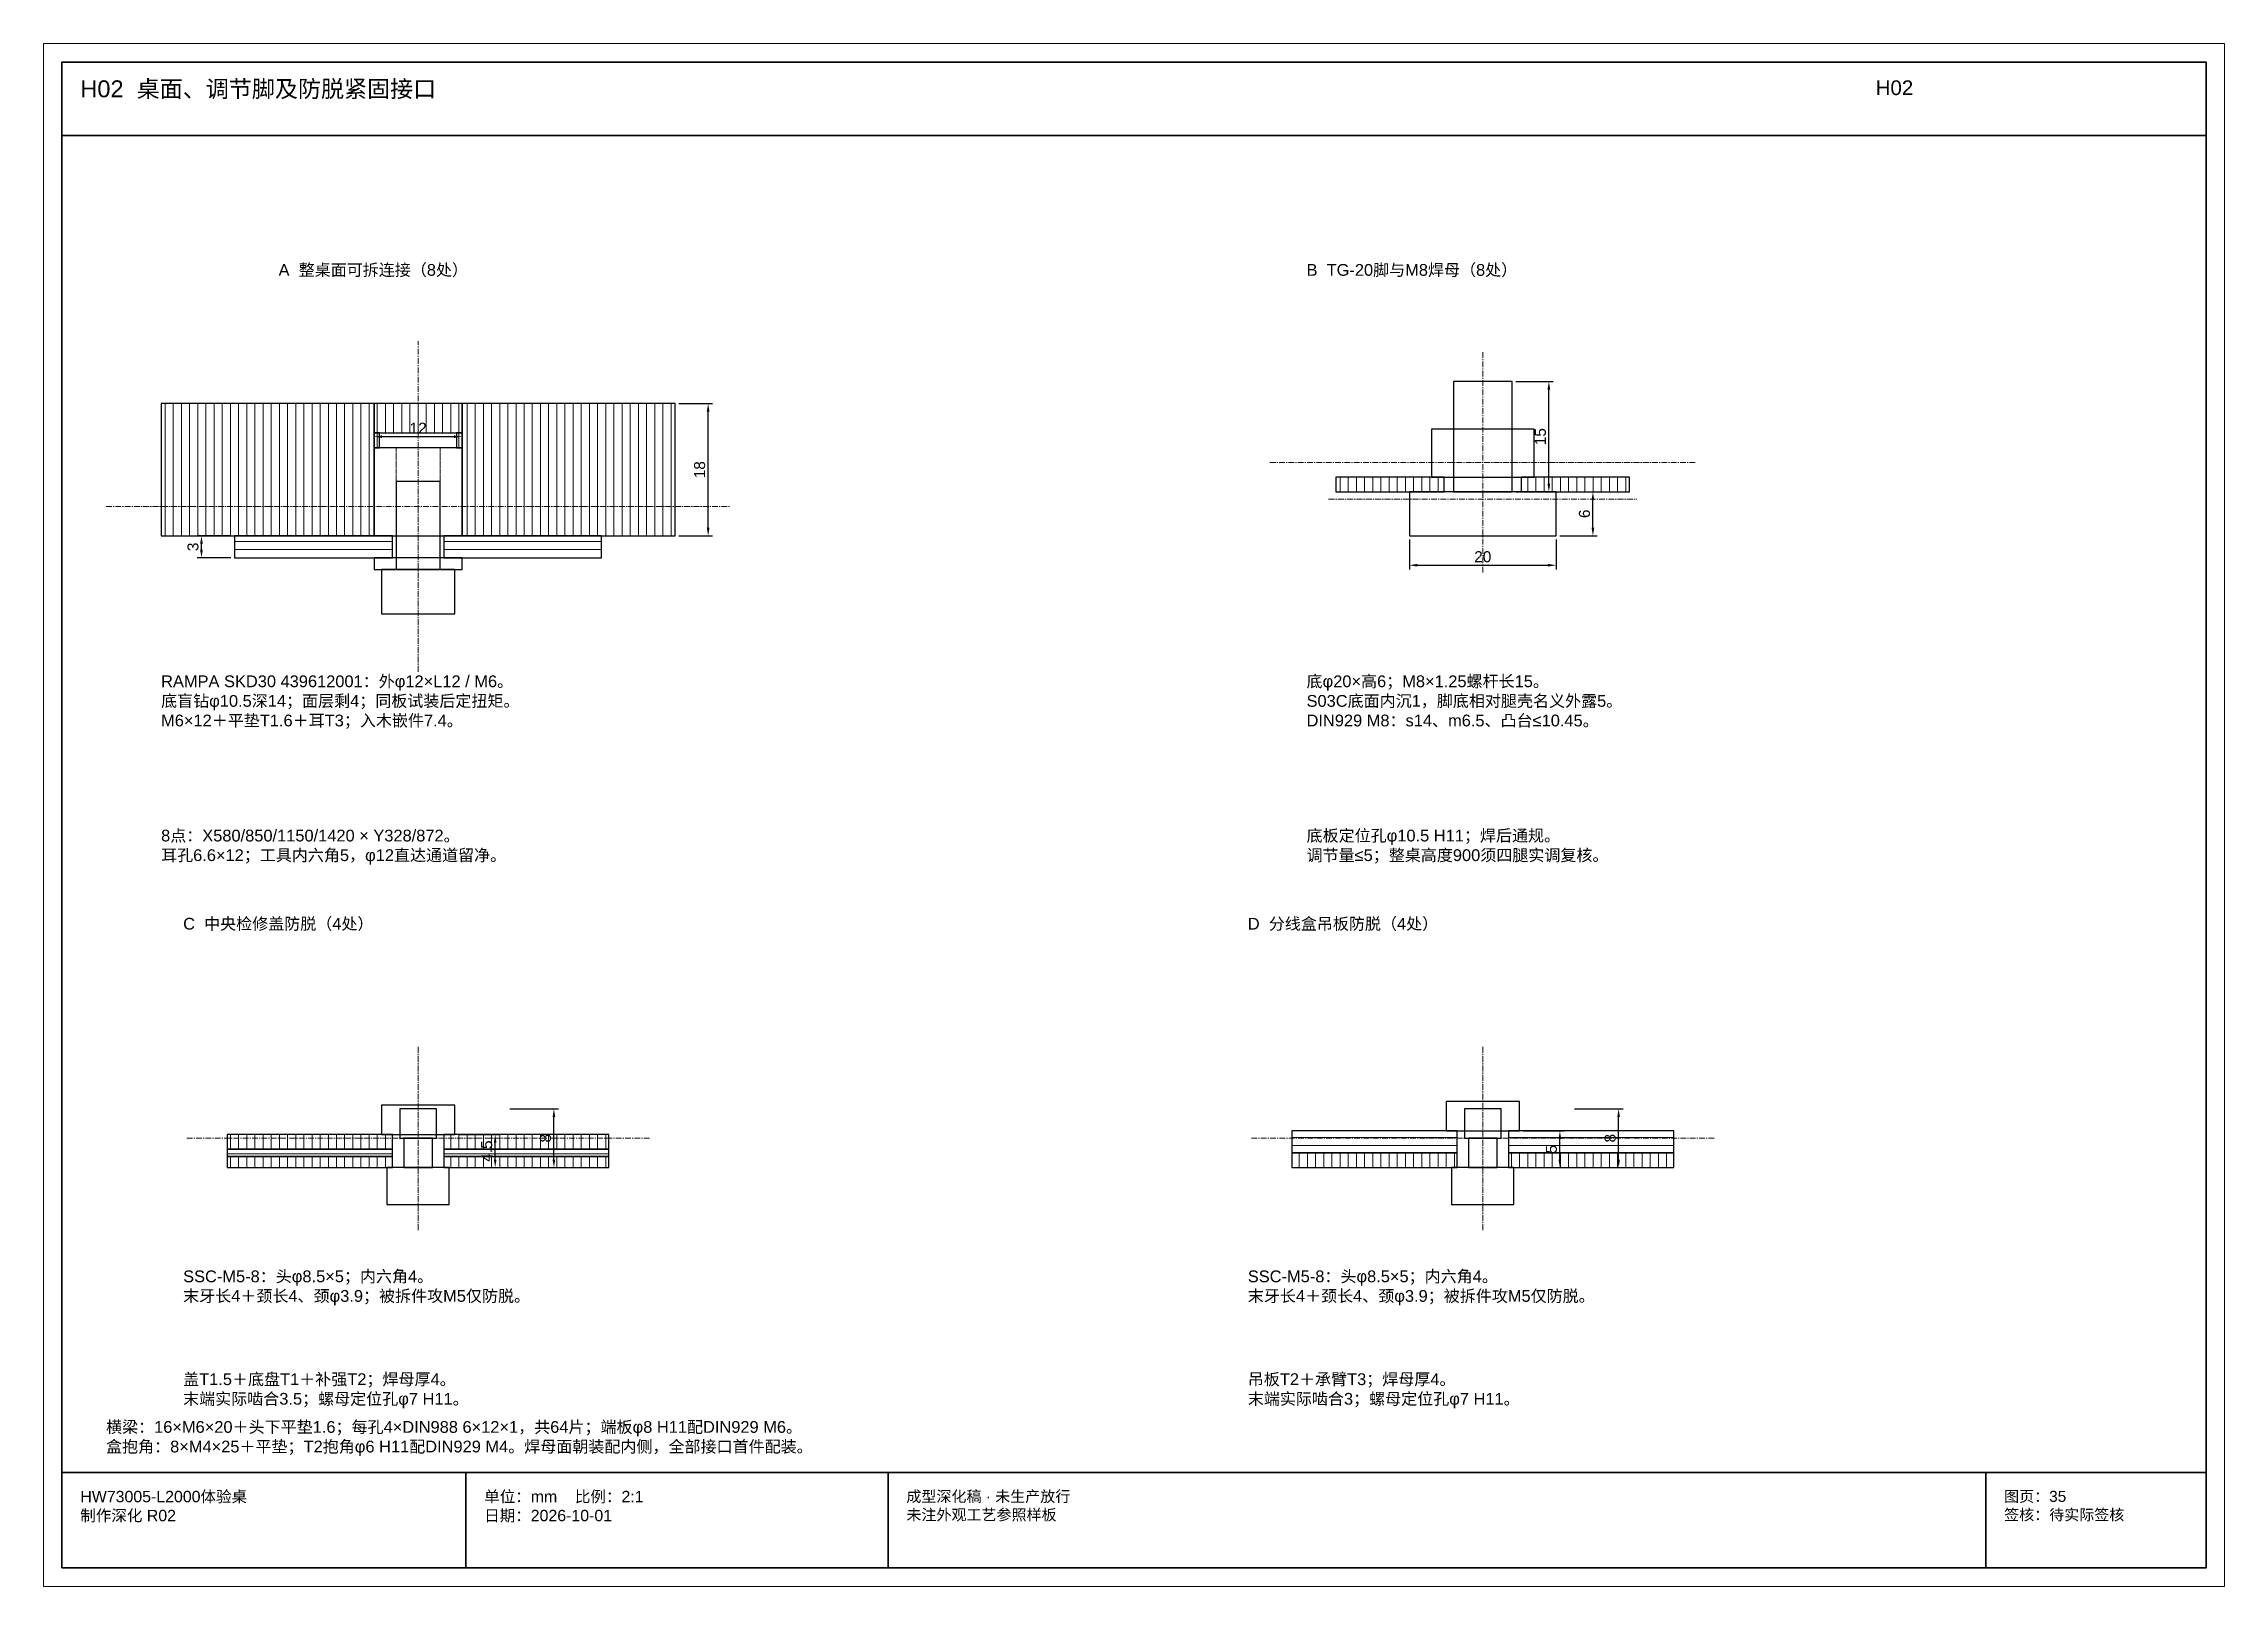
# Paper-space layout 'H02' of a CAD drawing. Header units: millimetres. Extents: x 0 to 594, y 0 to 420.
# The model-space entities are those that its viewports show. They can reach past a viewport. Long polylines and large blocks are cut down to what shows.
import ezdxf

# ---------------------------------------------------------------- set-up
doc = ezdxf.new("R2010")
doc.units = ezdxf.units.MM
doc.linetypes.add('CENTER', pattern=[5.08, 3.175, -0.635, 0.635, -0.635])
doc.linetypes.add('DASHED', pattern=[1.524, 1.27, -0.254])
for name, color, linetype, lineweight in [('CENTER', 8, 'CENTER', 13), ('DIM', 7, 'Continuous', 13), ('FRAME', 7, 'Continuous', 35), ('HATCH', 8, 'Continuous', 9), ('HIDDEN', 8, 'DASHED', 13), ('NOTE', 7, 'Continuous', 18), ('OUTLINE', 7, 'Continuous', 25)]:
    doc.layers.add(name, color=color, linetype=linetype, lineweight=lineweight)
doc.styles.add('CN', font='Arial Unicode.ttf')
doc.dimstyles.new('D0_5', dxfattribs={"dimtxt": 1.5, "dimasz": 1.1, "dimexe": 0.6, "dimexo": 0.5, "dimgap": 0.4, "dimtad": 1, "dimdsep": 46, "dimtxsty": 'CN', "dimcen": 2.5, "dimclrd": 7, "dimclre": 7, "dimclrt": 7, "dimazin": 3, "dimtfac": 1, "dimtmove": 0, "dimatfit": 3})

msp = doc.modelspace()

# ---------------------------------------------------------------- hatches: boundary and pattern name
at = {"layer": 'HATCH'}
h = msp.add_hatch(dxfattribs=at)
h.set_pattern_fill('ANSI31', scale=0.35, angle=45)
h.paths.add_polyline_path([(408016, 143), (408045, 143), (408045, 161), (408016, 161)])
h = msp.add_hatch(dxfattribs=at)
h.set_pattern_fill('ANSI31', scale=0.35, angle=45)
h.paths.add_polyline_path([(408045, 157), (408057, 157), (408057, 161), (408045, 161)])
h = msp.add_hatch(dxfattribs=at)
h.set_pattern_fill('ANSI31', scale=0.35, angle=45)
h.paths.add_polyline_path([(408057, 143), (408086, 143), (408086, 161), (408057, 161)])
h = msp.add_hatch(dxfattribs=at)
h.set_pattern_fill('ANSI31', scale=0.35, angle=45)
h.paths.add_polyline_path([(408045, 155), (408045.75, 155), (408045.75, 157), (408045, 157)])
h = msp.add_hatch(dxfattribs=at)
h.set_pattern_fill('ANSI31', scale=0.35, angle=45)
h.paths.add_polyline_path([(408056.25, 155), (408057, 155), (408057, 157), (408056.25, 157)])
h = msp.add_hatch(dxfattribs=at)
h.set_pattern_fill('ANSI31', scale=0.35, angle=45)
h.paths.add_polyline_path([(408176, 149), (408190.75, 149), (408190.75, 151), (408176, 151)])
h = msp.add_hatch(dxfattribs=at)
h.set_pattern_fill('ANSI31', scale=0.35, angle=45)
h.paths.add_polyline_path([(408201.25, 149), (408216, 149), (408216, 151), (408201.25, 151)])
h = msp.add_hatch(dxfattribs=at)
h.set_pattern_fill('ANSI31', scale=0.35, angle=135)
h.paths.add_polyline_path([(408026, 140), (408047.5, 140), (408047.5, 143), (408026, 143)])
h = msp.add_hatch(dxfattribs=at)
h.set_pattern_fill('ANSI31', scale=0.35, angle=135)
h.paths.add_polyline_path([(408054.5, 140), (408076, 140), (408076, 143), (408054.5, 143)])
h = msp.add_hatch(dxfattribs=at)
h.set_pattern_fill('ANSI31', scale=0.35, angle=45)
h.paths.add_polyline_path([(408025, 59.5), (408047.5, 59.5), (408047.5, 61.5), (408025, 61.5)])
h = msp.add_hatch(dxfattribs=at)
h.set_pattern_fill('ANSI31', scale=0.35, angle=135)
h.paths.add_polyline_path([(408025, 58.5), (408047.5, 58.5), (408047.5, 59.5), (408025, 59.5)])
h = msp.add_hatch(dxfattribs=at)
h.set_pattern_fill('ANSI31', scale=0.35, angle=45)
h.paths.add_polyline_path([(408054.5, 59.5), (408077, 59.5), (408077, 61.5), (408054.5, 61.5)])
h = msp.add_hatch(dxfattribs=at)
h.set_pattern_fill('ANSI31', scale=0.35, angle=135)
h.paths.add_polyline_path([(408054.5, 58.5), (408077, 58.5), (408077, 59.5), (408054.5, 59.5)])
h = msp.add_hatch(dxfattribs=at)
h.set_pattern_fill('ANSI31', scale=0.35, angle=135)
h.paths.add_polyline_path([(408170, 59), (408192.5, 59), (408192.5, 62), (408170, 62)])
h = msp.add_hatch(dxfattribs=at)
h.set_pattern_fill('ANSI31', scale=0.35, angle=135)
h.paths.add_polyline_path([(408199.5, 59), (408222, 59), (408222, 62), (408199.5, 62)])
h = msp.add_hatch(dxfattribs=at)
h.set_pattern_fill('ANSI31', scale=0.35, angle=45)
h.paths.add_polyline_path([(408025, 57), (408047.5, 57), (408047.5, 58.5), (408025, 58.5)])
h = msp.add_hatch(dxfattribs=at)
h.set_pattern_fill('ANSI31', scale=0.35, angle=45)
h.paths.add_polyline_path([(408054.5, 57), (408077, 57), (408077, 58.5), (408054.5, 58.5)])
h = msp.add_hatch(dxfattribs=at)
h.set_pattern_fill('ANSI31', scale=0.35, angle=45)
h.paths.add_polyline_path([(408170, 57), (408192.5, 57), (408192.5, 59), (408170, 59)])
h = msp.add_hatch(dxfattribs=at)
h.set_pattern_fill('ANSI31', scale=0.35, angle=45)
h.paths.add_polyline_path([(408199.5, 57), (408222, 57), (408222, 59), (408199.5, 59)])

# ---------------------------------------------------------------- linework, layer by layer
at = {"layer": 'CENTER'}
for p, q in [((408051, 124.5), (408051, 169.5)), ((408196, 138), (408196, 168)), ((408167, 153), (408225, 153)), ((408008.5, 147), (408093.5, 147)), ((408175, 148), (408217, 148)), ((408051, 48.5), (408051, 73.5)), ((408196, 48.5), (408196, 73.5)), ((408019.5, 61), (408082.5, 61)), ((408164.5, 61), (408227.5, 61))]:
    msp.add_line(p, q, dxfattribs=at)
at = {"layer": 'FRAME'}
for p, q in [((408002.5, 197.5), (408294.5, 197.5)), ((408002.5, 15.5), (408294.5, 15.5)), ((408057.5, 2.5), (408057.5, 15.5)), ((408115, 2.5), (408115, 15.5)), ((408264.5, 2.5), (408264.5, 15.5))]:
    msp.add_line(p, q, dxfattribs=at)
msp.add_lwpolyline([(408002.5, 2.5), (408294.5, 2.5), (408294.5, 207.5), (408002.5, 207.5)], close=True, dxfattribs=at)
at = {"layer": 'HIDDEN'}
for p, q in [((408048, 143), (408048, 155)), ((408054, 143), (408054, 155))]:
    msp.add_line(p, q, dxfattribs=at)
at = {"layer": 'OUTLINE'}
for points in [[(408192, 149), (408200, 149), (408200, 164), (408192, 164)], [(408016, 143), (408045, 143), (408045, 161), (408016, 161)], [(408045, 157), (408057, 157), (408057, 161), (408045, 161)], [(408057, 143), (408086, 143), (408086, 161), (408057, 161)], [(408189, 151), (408203, 151), (408203, 157.5), (408189, 157.5)], [(408045, 155), (408045.75, 155), (408045.75, 157), (408045, 157)], [(408045, 143), (408057, 143), (408057, 155), (408045, 155)], [(408056.25, 155), (408057, 155), (408057, 157), (408056.25, 157)], [(408048, 138.4), (408054, 138.4), (408054, 150.4), (408048, 150.4)], [(408176, 149), (408190.75, 149), (408190.75, 151), (408176, 151)], [(408186, 143), (408206, 143), (408206, 149), (408186, 149)], [(408201.25, 149), (408216, 149), (408216, 151), (408201.25, 151)], [(408026, 140), (408047.5, 140), (408047.5, 143), (408026, 143)], [(408054.5, 140), (408076, 140), (408076, 143), (408054.5, 143)], [(408045, 138.4), (408057, 138.4), (408057, 140), (408045, 140)], [(408046, 132.4), (408056, 132.4), (408056, 138.4), (408046, 138.4)], [(408046, 61.5), (408056, 61.5), (408056, 65.5), (408046, 65.5)], [(408191, 62), (408201, 62), (408201, 66), (408191, 66)], [(408048.5, 61), (408053.5, 61), (408053.5, 65), (408048.5, 65)], [(408193.5, 61), (408198.5, 61), (408198.5, 65), (408193.5, 65)], [(408025, 59.5), (408047.5, 59.5), (408047.5, 61.5), (408025, 61.5)], [(408025, 58.5), (408047.5, 58.5), (408047.5, 59.5), (408025, 59.5)], [(408049.05, 57), (408052.95, 57), (408052.95, 61), (408049.05, 61)], [(408054.5, 59.5), (408077, 59.5), (408077, 61.5), (408054.5, 61.5)], [(408054.5, 58.5), (408077, 58.5), (408077, 59.5), (408054.5, 59.5)], [(408170, 59), (408192.5, 59), (408192.5, 62), (408170, 62)], [(408194.05, 57), (408197.95, 57), (408197.95, 61), (408194.05, 61)], [(408199.5, 59), (408222, 59), (408222, 62), (408199.5, 62)], [(408025, 57), (408047.5, 57), (408047.5, 58.5), (408025, 58.5)], [(408046.75, 52), (408055.25, 52), (408055.25, 57), (408046.75, 57)], [(408054.5, 57), (408077, 57), (408077, 58.5), (408054.5, 58.5)], [(408170, 57), (408192.5, 57), (408192.5, 59), (408170, 59)], [(408191.75, 52), (408200.25, 52), (408200.25, 57), (408191.75, 57)], [(408199.5, 57), (408222, 57), (408222, 59), (408199.5, 59)]]:
    msp.add_lwpolyline(points, close=True, dxfattribs=at)

# ---------------------------------------------------------------- texts
at = {"layer": 'NOTE', "attachment_point": 1, "style": 'CN'}
for s, insert, char_height, width in [('H02  桌面、调节脚及防脱紧固接口', (408005, 205), 2.3, 242), ('H02', (408249.5, 205), 2, 45), ('A  整桌面可拆连接（8处）', (408032, 180), 1.6, 105), ('B  TG-20脚与M8焊母（8处）', (408172, 180), 1.6, 118), ('RAMPA SKD30 439612001：外φ12×L12 / M6。\\P底盲钻φ10.5深14；面层剩4；同板试装后定扭矩。\\PM6×12＋平垫T1.6＋耳T3；入木嵌件7.4。', (408016, 124), 1.6, 111), ('底φ20×高6；M8×1.25螺杆长15。\\PS03C底面内沉1，脚底相对腿壳名义外露5。\\PDIN929 M8：s14、m6.5、凸台≤10.45。', (408172, 124), 1.6, 118), ('8点：X580/850/1150/1420 × Y328/872。\\P耳孔6.6×12；工具内六角5，φ12直达通道留净。', (408016, 103), 1.6, 111), ('底板定位孔φ10.5 H11；焊后通规。\\P调节量≤5；整桌高度900须四腿实调复核。', (408172, 103), 1.6, 118), ('C  中央检修盖防脱（4处）', (408019, 91), 1.6, 126), ('D  分线盒吊板防脱（4处）', (408164, 91), 1.6, 126), ('SSC-M5-8：头φ8.5×5；内六角4。\\P末牙长4＋颈长4、颈φ3.9；被拆件攻M5仅防脱。', (408019, 43), 1.6, 129), ('SSC-M5-8：头φ8.5×5；内六角4。\\P末牙长4＋颈长4、颈φ3.9；被拆件攻M5仅防脱。', (408164, 43), 1.6, 129), ('盖T1.5＋底盘T1＋补强T2；焊母厚4。\\P末端实际啮合3.5；螺母定位孔φ7 H11。', (408019, 29), 1.6, 129), ('吊板T2＋承臂T3；焊母厚4。\\P末端实际啮合3；螺母定位孔φ7 H11。', (408164, 29), 1.6, 129), ('横梁：16×M6×20＋头下平垫1.6；每孔4×DIN988 6×12×1，共64片；端板φ8 H11配DIN929 M6。\\P盒抱角：8×M4×25＋平垫；T2抱角φ6 H11配DIN929 M4。焊母面朝装配内侧，全部接口首件配装。', (408008.5, 22.5), 1.6, 280), ('HW73005-L2000体验桌\\P制作深化 R02', (408005, 13), 1.55, 50), ('单位：mm    比例：2:1\\P日期：2026-10-01', (408060, 13), 1.55, 52.5), ('成型深化稿 · 未生产放行\\P未注外观工艺参照样板', (408117.5, 13), 1.5, 144.5), ('图页：35\\P签核：待实际签核', (408267, 13), 1.5, 27.5)]:
    msp.add_mtext(s, dxfattribs=dict(at, insert=insert, char_height=char_height, width=width))

# ---------------------------------------------------------------- dimensions: what is measured, and where the dimension line sits
at = {"layer": 'DIM'}
for base, p1, p2 in [((408205, 149), (408200, 149), (408200, 164)), ((408090.5, 143), (408086, 143), (408086, 161)), ((408211, 143), (408206, 143), (408206, 149)), ((408021.5, 140), (408026, 140), (408026, 143)), ((408069.5, 57), (408063, 57), (408063, 65)), ((408214.5, 57), (408208, 57), (408208, 65)), ((408061.5, 57), (408056, 57), (408056, 61.5)), ((408206.5, 57), (408201, 57), (408201, 62))]:
    msp.add_linear_dim(base=base, p1=p1, p2=p2, angle=90, dimstyle='D0_5', dxfattribs=at).render()
for base, p1, p2 in [((408045, 156.5), (408045, 143), (408057, 143)), ((408186, 139), (408186, 143), (408206, 143))]:
    msp.add_linear_dim(base=base, p1=p1, p2=p2, dimstyle='D0_5', dxfattribs=at).render()

psp = doc.layouts.new('H02')

# ---------------------------------------------------------------- viewports
at = {"layer": 'Defpoints'}
psp.add_viewport(center=(297, 210), size=(594, 420), view_center_point=(408148.5, 105), view_height=210, dxfattribs=at)

doc.saveas('drawing.dxf')
